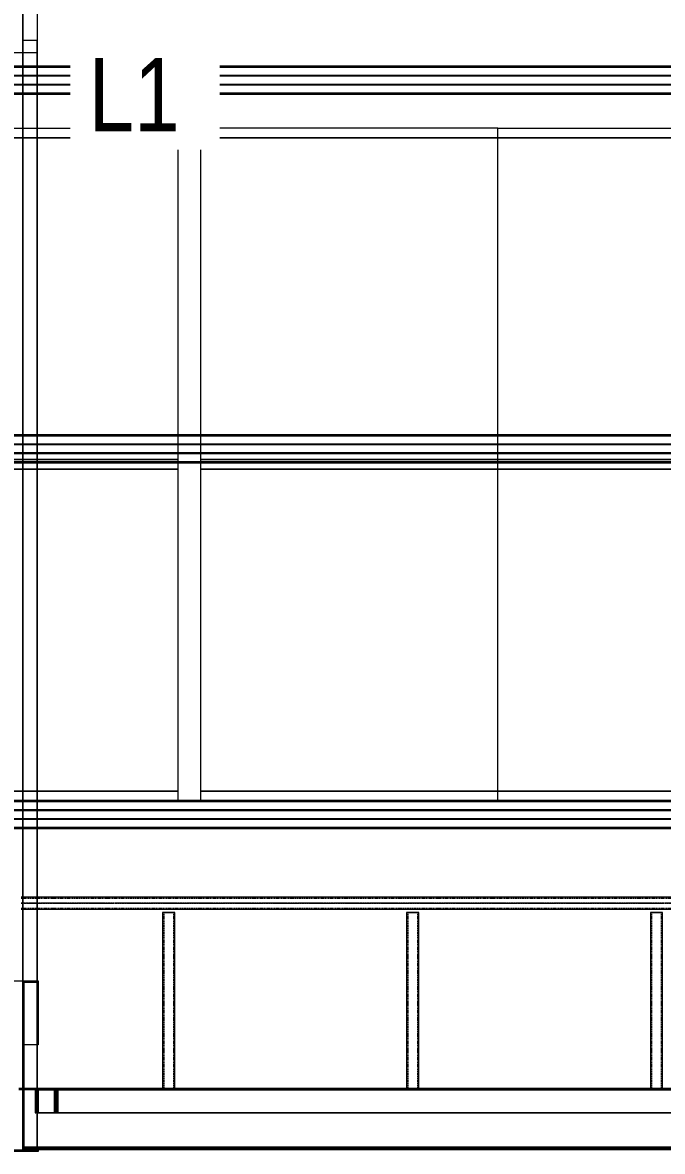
# Model space of a CAD drawing. Header units: centimetres. Extents: x -1906 to 5208, y -261 to 2955.
# Drawn here: x 1968.9 to 2231.3, y 281.2 to 744.4 of the extents above; entities that cross this region are included whole.
import ezdxf

# ---------------------------------------------------------------- set-up
doc = ezdxf.new("R2010")
doc.units = ezdxf.units.CM
doc.linetypes.add('_Overhead_2_', pattern=[0.47625, 0.3175, -0.15875])
doc.linetypes.add('Hidden', pattern=[0.714375, 0.47625, -0.238125])
for name, color, linetype, lineweight in [('A-FLOR', 7, 'Continuous', 18), ('E-LITE-EQPM', 7, 'Continuous', 18), ('E-LITE-EQPM-IDEN', 7, 'Continuous', 18), ('Q-SPCQ', 7, 'Continuous', 18), ('S-BEAM', 7, 'Continuous', 18), ('S-COLS', 7, 'Continuous', 18)]:
    doc.layers.add(name, color=color, linetype=linetype, lineweight=lineweight)
doc.styles.add('Arial_1', font='arial.ttf', dxfattribs={"width": 0.8, "height": 30})

# ---------------------------------------------------------------- blocks, each defined once
blk = doc.blocks.new('Costanera Perfil Z - Parametrizado - h_22cm-V73-Planta Bodega almacenamiento insumos')
at = {"layer": 'S-BEAM', "color": 254, "lineweight": 9, "true_color": 0xcccccc}
for p, q in [((-5.84, 671.79), (-5.84, -2399.57)), ((-5.54, 671.79), (-5.54, -2399.57)), ((-5.5, -2399.57), (-5.5, 671.79)), ((-5.26, 671.79), (-5.26, -2399.57)), ((1.67, 671.79), (1.67, -2399.57)), ((2.01, 671.79), (2.01, -2399.57)), ((-2.01, -819.84), (-2.01, -1582.58)), ((-1.67, -819.84), (-1.67, -1582.58)), ((5.26, -819.84), (5.26, -1582.58)), ((5.5, -819.84), (5.5, -1582.58)), ((5.54, -819.84), (5.54, -1582.58)), ((5.84, -819.84), (5.84, -1582.58)), ((-2.01, -1582.58), (-2.01, -1595.08)), ((-1.67, -1582.58), (-1.67, -1595.08)), ((5.26, -1582.58), (5.26, -1595.08)), ((5.5, -1582.58), (5.5, -1595.08)), ((5.54, -1582.58), (5.54, -1595.08)), ((5.84, -1582.58), (5.84, -1595.08))]:
    blk.add_line(p, q, dxfattribs=at)
blk = doc.blocks.new('Costanera Perfil Z - Parametrizado - h_22cm-V74-Planta Bodega almacenamiento insumos')
at = {"layer": 'S-BEAM', "color": 254, "lineweight": 9, "true_color": 0xcccccc}
for p, q in [((-5.84, 671.79), (-5.84, -2399.57)), ((-5.54, 671.79), (-5.54, -2399.57)), ((-5.5, -2399.57), (-5.5, 671.79)), ((-5.26, 671.79), (-5.26, -2399.57)), ((1.67, 671.79), (1.67, -2399.57)), ((2.01, 671.79), (2.01, -2399.57)), ((-2.01, -819.84), (-2.01, -1582.58)), ((-1.67, -819.84), (-1.67, -1582.58)), ((5.26, -819.84), (5.26, -1582.58)), ((5.5, -819.84), (5.5, -1582.58)), ((5.54, -819.84), (5.54, -1582.58)), ((5.84, -819.84), (5.84, -1582.58)), ((-2.01, -1582.58), (-2.01, -1595.08)), ((-1.67, -1582.58), (-1.67, -1595.08)), ((5.26, -1582.58), (5.26, -1595.08)), ((5.5, -1582.58), (5.5, -1595.08)), ((5.54, -1582.58), (5.54, -1595.08)), ((5.84, -1582.58), (5.84, -1595.08))]:
    blk.add_line(p, q, dxfattribs=at)
blk = doc.blocks.new('Costanera Perfil Z - Parametrizado - h_22cm-V75-Planta Bodega almacenamiento insumos')
at = {"layer": 'S-BEAM', "color": 254, "lineweight": 9, "true_color": 0xcccccc}
for p, q in [((-5.84, 671.79), (-5.84, -2399.57)), ((-5.54, 671.79), (-5.54, -2399.57)), ((-5.5, -2399.57), (-5.5, 671.79)), ((-5.26, 671.79), (-5.26, -2399.57)), ((1.67, 671.79), (1.67, -2399.57)), ((2.01, 671.79), (2.01, -2399.57)), ((-2.01, -819.84), (-2.01, -1582.58)), ((-1.67, -819.84), (-1.67, -1582.58)), ((5.26, -819.84), (5.26, -1582.58)), ((5.5, -819.84), (5.5, -1582.58)), ((5.54, -819.84), (5.54, -1582.58)), ((5.84, -819.84), (5.84, -1582.58)), ((-2.01, -1582.58), (-2.01, -1595.08)), ((-1.67, -1582.58), (-1.67, -1595.08)), ((5.26, -1582.58), (5.26, -1595.08)), ((5.5, -1582.58), (5.5, -1595.08)), ((5.54, -1582.58), (5.54, -1595.08)), ((5.84, -1582.58), (5.84, -1595.08))]:
    blk.add_line(p, q, dxfattribs=at)
blk = doc.blocks.new('RVR_Tensor angular doble L - d_25 mm-1744885-Planta Bodega almacenamiento insumos')
at = {"layer": 'S-BEAM', "color": 254, "lineweight": 9, "true_color": 0xcccccc}
for p, q in [((-11.21, 4.47), (-11.21, 4.97)), ((-11.21, 4.97), (-4.2, 4.97)), ((-11.21, 4.97), (39.78, 4.97)), ((-4.2, 4.97), (-4.2, -5)), ((39.78, 4.97), (-4.2, 4.97)), ((-3.52, 5), (3.49, 5)), ((-3.52, 5), (39.78, 5)), ((-3.52, -5), (-3.52, 4.97)), ((39.78, 5), (3.49, 5)), ((3.49, 4.97), (3.49, 4.5)), ((40.06, 5), (39.91, 5)), ((39.91, 5), (40.06, 5)), ((40.26, 4.97), (39.91, 4.97)), ((39.91, 4.97), (40.26, 4.97)), ((40.26, 5), (40.06, 5)), ((40.06, 5), (40.26, 5)), ((40.73, 5), (40.56, 5)), ((40.56, 5), (40.73, 5)), ((40.73, 4.97), (40.56, 4.97)), ((40.56, 4.97), (40.73, 4.97)), ((40.99, 5), (40.76, 5)), ((40.76, 5), (40.99, 5)), ((43.8, 4.97), (40.76, 4.97)), ((40.76, 4.97), (43.8, 4.97)), ((43.33, 5), (40.99, 5)), ((40.99, 5), (43.33, 5)), ((43.57, 5), (43.33, 5)), ((43.33, 5), (43.57, 5)), ((43.8, 5), (43.57, 5)), ((43.57, 5), (43.8, 5)), ((44, 5), (43.83, 5)), ((43.83, 5), (44, 5)), ((44, 4.97), (43.83, 4.97)), ((43.83, 4.97), (44, 4.97)), ((44.5, 5), (44.31, 5)), ((44.31, 5), (44.5, 5)), ((44.65, 4.97), (44.31, 4.97)), ((44.31, 4.97), (44.65, 4.97)), ((44.65, 5), (44.5, 5)), ((44.5, 5), (44.65, 5)), ((139.78, 5), (44.78, 5)), ((44.78, 5), (139.78, 5)), ((139.78, 4.97), (44.78, 4.97)), ((44.78, 4.97), (139.78, 4.97)), ((140.06, 5), (139.91, 5)), ((139.91, 5), (140.06, 5)), ((140.26, 4.97), (139.91, 4.97)), ((139.91, 4.97), (140.26, 4.97)), ((140.26, 5), (140.06, 5)), ((140.06, 5), (140.26, 5)), ((140.73, 5), (140.56, 5)), ((140.56, 5), (140.73, 5)), ((140.73, 4.97), (140.56, 4.97)), ((140.56, 4.97), (140.73, 4.97)), ((140.99, 5), (140.76, 5)), ((140.76, 5), (140.99, 5)), ((143.8, 4.97), (140.76, 4.97)), ((140.76, 4.97), (143.8, 4.97)), ((143.33, 5), (140.99, 5)), ((140.99, 5), (143.33, 5)), ((143.57, 5), (143.33, 5)), ((143.33, 5), (143.57, 5)), ((143.8, 5), (143.57, 5)), ((143.57, 5), (143.8, 5)), ((144, 5), (143.83, 5)), ((143.83, 5), (144, 5)), ((144, 4.97), (143.83, 4.97)), ((143.83, 4.97), (144, 4.97)), ((144.5, 5), (144.31, 5)), ((144.31, 5), (144.5, 5)), ((144.65, 4.97), (144.31, 4.97)), ((144.31, 4.97), (144.65, 4.97)), ((144.65, 5), (144.5, 5)), ((144.5, 5), (144.65, 5)), ((239.78, 5), (144.78, 5)), ((144.78, 5), (239.78, 5)), ((239.78, 4.97), (144.78, 4.97)), ((144.78, 4.97), (239.78, 4.97)), ((240.06, 5), (239.91, 5)), ((239.91, 5), (240.06, 5)), ((240.26, 4.97), (239.91, 4.97)), ((239.91, 4.97), (240.26, 4.97)), ((240.26, 5), (240.06, 5)), ((240.06, 5), (240.26, 5)), ((240.73, 5), (240.56, 5)), ((240.56, 5), (240.73, 5)), ((240.73, 4.97), (240.56, 4.97)), ((240.56, 4.97), (240.73, 4.97)), ((240.99, 5), (240.76, 5)), ((240.76, 5), (240.99, 5)), ((243.8, 4.97), (240.76, 4.97)), ((240.76, 4.97), (243.8, 4.97)), ((243.33, 5), (240.99, 5)), ((240.99, 5), (243.33, 5)), ((243.57, 5), (243.33, 5)), ((243.33, 5), (243.57, 5)), ((243.8, 5), (243.57, 5)), ((243.57, 5), (243.8, 5)), ((244, 5), (243.83, 5)), ((243.83, 5), (244, 5)), ((244, 4.97), (243.83, 4.97)), ((243.83, 4.97), (244, 4.97)), ((244.5, 5), (244.31, 5)), ((244.31, 5), (244.5, 5)), ((244.65, 4.97), (244.31, 4.97)), ((244.31, 4.97), (244.65, 4.97)), ((244.65, 5), (244.5, 5)), ((244.5, 5), (244.65, 5)), ((-4.55, 4.47), (-11.12, 4.47)), ((-11.12, 4.47), (367, 4.47)), ((-4.55, -5), (-4.55, 4.47)), ((-4.55, 4.47), (373.71, 4.47)), ((3.49, 4.5), (-3.17, 4.5)), ((375.13, 4.5), (-3.17, 4.5)), ((-3.17, 4.47), (-3.17, -5)), ((381.85, 4.5), (3.49, 4.5)), ((-4.2, -5.03), (-4.55, -5.03)), ((-4.55, -5.03), (374.78, -5.03)), ((-4.2, -5.03), (375.14, -5.03)), ((-3.17, -5), (-3.52, -5)), ((374.77, -5), (-3.52, -5)), ((375.13, -5), (-3.17, -5))]:
    blk.add_line(p, q, dxfattribs=at)
blk = doc.blocks.new('RVR_Tensor angular doble L - d_25 mm-1744891-Planta Bodega almacenamiento insumos')
at = {"layer": 'S-BEAM', "color": 254, "lineweight": 9, "true_color": 0xcccccc}
for p, q in [((737.87, 5.03), (351.96, 5.03)), ((738.22, 5.03), (352.32, 5.03)), ((353.03, 5), (738.22, 5)), ((353.39, 5), (738.22, 5)), ((738.22, 5.03), (737.87, 5.03)), ((737.87, 5.03), (737.87, -4.47)), ((738.22, -4.97), (738.22, 5.03)), ((738.22, 5), (738.39, 5)), ((738.22, 5), (738.39, 5)), ((738.39, 5), (739.27, 5)), ((738.39, 5), (738.91, 5)), ((739.27, 5), (738.91, 5)), ((738.91, 5), (738.91, -5)), ((739.27, -4.5), (739.27, 5)), ((731.15, -4.47), (351.9, -4.47)), ((737.87, -4.47), (358.68, -4.47)), ((360.1, -4.5), (738.22, -4.5)), ((366.88, -4.5), (738.22, -4.5)), ((737.87, -4.47), (731.15, -4.47)), ((731.15, -4.47), (731.15, -4.97)), ((738.22, -4.5), (738.39, -4.5)), ((738.22, -4.5), (738.39, -4.5)), ((738.39, -4.5), (742.34, -4.5)), ((738.39, -4.5), (739.27, -4.5)), ((745.99, -4.5), (739.27, -4.5)), ((742.34, -4.5), (745.99, -4.5)), ((731.15, -4.97), (351.9, -4.97)), ((738.39, -5), (351.97, -5)), ((359.03, -4.97), (738.22, -4.97)), ((359.1, -5), (738.39, -5)), ((731.15, -4.97), (738.22, -4.97)), ((738.39, -5), (742.41, -5)), ((738.91, -5), (738.39, -5)), ((738.91, -5), (745.99, -5)), ((742.41, -5), (745.99, -5))]:
    blk.add_line(p, q, dxfattribs=at)
blk = doc.blocks.new('Costanera Perfil Z - Parametrizado - h_22cm-1725872-Planta Bodega almacenamiento insumos')
at = {"layer": 'S-BEAM', "color": 254, "lineweight": 9, "true_color": 0xcccccc}
for p, q in [((10.45, 1597.07), (10.45, 1591.56)), ((10.45, 1597.07), (10.45, 1591.56)), ((10.75, 1597.08), (10.75, 1591.56)), ((10.75, 1597.08), (10.75, 1591.56)), ((10.45, 1591.56), (10.45, 828.83)), ((10.45, 1591.56), (10.45, 828.83)), ((10.75, 1591.56), (10.75, 828.83)), ((10.75, 1591.56), (10.75, 828.83))]:
    blk.add_line(p, q, dxfattribs=at)
blk = doc.blocks.new('Costanera Perfil Z - Parametrizado - h_22cm-1725829-Planta Bodega almacenamiento insumos')
at = {"layer": 'S-BEAM', "color": 254, "lineweight": 9, "true_color": 0xcccccc}
for p, q in [((10.45, 1597.9), (10.45, 1592.39)), ((10.45, 1597.9), (10.45, 1592.39)), ((10.75, 1597.9), (10.75, 1592.39)), ((10.75, 1597.9), (10.75, 1592.39)), ((10.45, 1592.39), (10.45, 829.66)), ((10.45, 1592.39), (10.45, 829.66)), ((10.75, 1592.39), (10.75, 829.66)), ((10.75, 1592.39), (10.75, 829.66))]:
    blk.add_line(p, q, dxfattribs=at)
blk = doc.blocks.new('Costanera Perfil Z - Parametrizado - h_22cm-1725795-Planta Bodega almacenamiento insumos')
at = {"layer": 'S-BEAM', "color": 254, "lineweight": 9, "true_color": 0xcccccc}
for p, q in [((10.45, 1597.48), (10.45, 1591.98)), ((10.45, 1597.48), (10.45, 1591.98)), ((10.75, 1597.48), (10.75, 1591.98)), ((10.75, 1597.48), (10.75, 1591.98)), ((10.45, 1591.98), (10.45, 829.24)), ((10.45, 1591.98), (10.45, 829.24)), ((10.75, 1591.98), (10.75, 829.24)), ((10.75, 1591.98), (10.75, 829.24))]:
    blk.add_line(p, q, dxfattribs=at)
blk = doc.blocks.new('Costanera Perfil Z - Parametrizado - h_22cm-1725974-Planta Bodega almacenamiento insumos')
at = {"layer": 'S-BEAM', "color": 254, "lineweight": 9, "true_color": 0xcccccc}
for p, q in [((10.45, 602.5), (10.45, 597)), ((10.45, 602.5), (10.45, 597)), ((10.75, 602.51), (10.75, 597)), ((10.75, 602.51), (10.75, 597)), ((10.45, 597), (10.45, -165.73)), ((10.45, 597), (10.45, -165.73)), ((10.75, 597), (10.75, -165.73)), ((10.75, 597), (10.75, -165.73))]:
    blk.add_line(p, q, dxfattribs=at)
blk = doc.blocks.new('Costanera Perfil Z - Parametrizado - h_22cm-V77-Planta Bodega almacenamiento insumos')
at = {"layer": 'S-BEAM', "color": 254, "lineweight": 9, "true_color": 0xcccccc}
for p, q in [((10.45, 602.5), (10.45, 597)), ((10.45, 602.5), (10.45, 597)), ((10.75, 602.51), (10.75, 597)), ((10.75, 602.51), (10.75, 597)), ((10.45, 597), (10.45, -165.73)), ((10.45, 597), (10.45, -165.73)), ((10.75, 597), (10.75, -165.73)), ((10.75, 597), (10.75, -165.73))]:
    blk.add_line(p, q, dxfattribs=at)
blk = doc.blocks.new('Costanera Perfil Z - Parametrizado - h_22cm-V78-Planta Bodega almacenamiento insumos')
at = {"layer": 'S-BEAM', "color": 254, "lineweight": 9, "true_color": 0xcccccc}
for p, q in [((10.45, 602.5), (10.45, 597)), ((10.45, 602.5), (10.45, 597)), ((10.75, 602.51), (10.75, 597)), ((10.75, 602.51), (10.75, 597)), ((10.45, 597), (10.45, -165.73)), ((10.45, 597), (10.45, -165.73)), ((10.75, 597), (10.75, -165.73)), ((10.75, 597), (10.75, -165.73))]:
    blk.add_line(p, q, dxfattribs=at)
blk = doc.blocks.new('PQ_RVR_EST-01_ZZ_ZZ_MO_T_A_rvt-2-Planta Bodega almacenamiento insumos')
at = {"layer": 'S-BEAM', "color": 254, "true_color": 0xcccccc}
for p, q in [((-4121.73, 737.14), (-4121.73, 1217.71)), ((-4115.83, 737.14), (-4121.73, 737.14)), ((-4115.83, 732.23), (-4115.83, 737.14)), ((-4128.33, 732.23), (-4115.83, 732.23))]:
    blk.add_line(p, q, dxfattribs=at)
at = {"layer": 'S-BEAM', "color": 254, "lineweight": 9, "true_color": 0xcccccc}
for p, q in [((-4121.73, 1217.71), (-4121.73, 726.56)), ((-4115.83, 1217.71), (-4115.83, 737.14)), ((-4115.83, 1217.71), (-4115.83, 737.14)), ((-4121.73, 726.56), (-4121.73, 737.14)), ((-4115.83, 726.56), (-4115.83, 737.14)), ((-4115.83, 737.14), (-4115.83, 726.56)), ((-4115.83, 737.14), (-4115.83, 726.56)), ((-4115.83, 732.23), (-4115.83, 726.56)), ((-4121.73, 722.09), (-4121.73, 726.56)), ((-4121.73, 726.56), (-4121.73, 722.73)), ((-4121.73, 722.73), (-4121.73, 722.38)), ((-4115.83, 722.09), (-4115.83, 726.56)), ((-4115.83, 726.56), (-4115.83, 721.98)), ((-4115.83, 726.56), (-4115.83, 722.73)), ((-4115.83, 726.56), (-4115.83, 722.73)), ((-4115.83, 722.73), (-4115.83, 722.38)), ((-4115.83, 722.73), (-4115.83, 722.38)), ((-4121.73, 722.38), (-4121.73, 719.05)), ((-4121.73, 719.05), (-4121.73, 722.09)), ((-4121.73, 718.7), (-4121.73, 719.05)), ((-4121.73, 719.05), (-4121.73, 718.7)), ((-4121.73, 575.34), (-4121.73, 718.7)), ((-4121.73, 718.7), (-4121.73, 714.87)), ((-4115.83, 722.38), (-4115.83, 719.05)), ((-4115.83, 722.38), (-4115.83, 719.05)), ((-4115.83, 719.05), (-4115.83, 722.09)), ((-4115.83, 721.98), (-4115.83, 719.05)), ((-4115.83, 718.7), (-4115.83, 719.05)), ((-4115.83, 719.05), (-4115.83, 718.7)), ((-4115.83, 719.05), (-4115.83, 718.7)), ((-4115.83, 719.05), (-4115.83, 718.7)), ((-4115.83, 575.34), (-4115.83, 718.7)), ((-4115.83, 718.7), (-4115.83, 575.34)), ((-4115.83, 718.7), (-4115.83, 714.87)), ((-4115.83, 718.7), (-4115.83, 714.87)), ((-4121.73, 714.87), (-4121.73, 575.34)), ((-4115.83, 714.87), (-4115.83, 575.34)), ((-4115.83, 714.87), (-4115.83, 575.34)), ((-4121.73, 570.95), (-4121.73, 575.34)), ((-4121.73, 575.34), (-4121.73, 571.51)), ((-4115.83, 570.95), (-4115.83, 575.34)), ((-4115.83, 575.34), (-4115.83, 570.85)), ((-4115.83, 575.34), (-4115.83, 571.51)), ((-4115.83, 575.34), (-4115.83, 571.51)), ((-4121.73, 571.51), (-4121.73, 571.16)), ((-4121.73, 571.16), (-4121.73, 567.83)), ((-4121.73, 567.83), (-4121.73, 570.95)), ((-4115.83, 571.51), (-4115.83, 571.16)), ((-4115.83, 571.51), (-4115.83, 571.16)), ((-4115.83, 571.16), (-4115.83, 567.83)), ((-4115.83, 571.16), (-4115.83, 567.83)), ((-4115.83, 567.83), (-4115.83, 570.95)), ((-4115.83, 570.85), (-4115.83, 567.83)), ((-4121.73, 567.48), (-4121.73, 567.83)), ((-4121.73, 567.83), (-4121.73, 567.48)), ((-4121.73, 425.22), (-4121.73, 567.48)), ((-4121.73, 567.48), (-4121.73, 563.66)), ((-4115.83, 567.48), (-4115.83, 567.83)), ((-4115.83, 567.83), (-4115.83, 567.48)), ((-4115.83, 567.83), (-4115.83, 567.48)), ((-4115.83, 567.83), (-4115.83, 567.48)), ((-4115.83, 425.22), (-4115.83, 567.48)), ((-4115.83, 567.48), (-4115.83, 425.22)), ((-4115.83, 567.48), (-4115.83, 563.66)), ((-4115.83, 567.48), (-4115.83, 563.66)), ((-4121.73, 563.66), (-4121.73, 425.22)), ((-4115.83, 563.66), (-4115.83, 425.22)), ((-4115.83, 563.66), (-4115.83, 425.22)), ((-4121.73, 420.89), (-4121.73, 425.22)), ((-4121.73, 425.22), (-4121.73, 421.39)), ((-4115.83, 420.89), (-4115.83, 425.22)), ((-4115.83, 425.22), (-4115.83, 420.79)), ((-4115.83, 425.22), (-4115.83, 421.39)), ((-4115.83, 425.22), (-4115.83, 421.39)), ((-4121.73, 421.39), (-4121.73, 421.04)), ((-4121.73, 421.04), (-4121.73, 417.71)), ((-4121.73, 417.71), (-4121.73, 420.89)), ((-4121.73, 417.36), (-4121.73, 417.71)), ((-4121.73, 417.71), (-4121.73, 417.36)), ((-4121.73, 281.82), (-4121.73, 417.36)), ((-4121.73, 417.36), (-4121.73, 413.54)), ((-4115.83, 421.39), (-4115.83, 421.04)), ((-4115.83, 421.39), (-4115.83, 421.04)), ((-4115.83, 421.04), (-4115.83, 417.71)), ((-4115.83, 421.04), (-4115.83, 417.71)), ((-4115.83, 417.71), (-4115.83, 420.89)), ((-4115.83, 420.79), (-4115.83, 417.71)), ((-4115.83, 417.36), (-4115.83, 417.71)), ((-4115.83, 417.71), (-4115.83, 417.36)), ((-4115.83, 417.71), (-4115.83, 417.36)), ((-4115.83, 417.71), (-4115.83, 417.36)), ((-4115.83, 281.82), (-4115.83, 417.36)), ((-4115.83, 417.36), (-4115.83, 281.82)), ((-4115.83, 417.36), (-4115.83, 413.54)), ((-4115.83, 417.36), (-4115.83, 413.54)), ((-4121.73, 413.54), (-4121.73, 307.09)), ((-4115.83, 413.54), (-4115.83, 307.09)), ((-4115.83, 413.54), (-4115.83, 351.2)), ((-4115.83, 350.59), (-4115.83, 307.09)), ((-4121.73, 307.09), (-4121.73, 306.59)), ((-4121.73, 306.59), (-4121.73, 281.82)), ((-4115.83, 307.09), (-4115.83, 297.09)), ((-4115.83, 307.09), (-4115.83, 297.09)), ((-4115.83, 297.09), (-4115.83, 281.82)), ((-4115.83, 297.09), (-4115.83, 281.82)), ((-4128.33, 281.82), (-4115.83, 281.82)), ((-4121.73, 281.82), (-4115.83, 281.82)), ((-4115.83, 281.82), (-4121.73, 281.82)), ((-4115.83, 281.82), (-4121.33, 281.82))]:
    blk.add_line(p, q, dxfattribs=at)
at = {"layer": 'S-COLS', "color": 253, "lineweight": 9, "true_color": 0xaaaaaa}
for p, q in [((-4127.94, 351.2), (-4115.83, 351.2)), ((-4121.33, 350.61), (-4121.33, 307.09)), ((-4115.83, 350.61), (-4121.33, 350.61)), ((-4115.83, 351.2), (-4115.44, 351.2)), ((-4115.44, 350.61), (-4115.83, 350.61)), ((-4115.44, 351.2), (-4115.44, 350.61)), ((-4115.44, 350.61), (-4115.44, 334.64)), ((-4115.44, 334.64), (-4115.44, 324.91)), ((-4115.83, 324.91), (-4121.33, 324.91)), ((-4115.44, 324.91), (-4115.83, 324.91)), ((-4121.33, 307.09), (-4121.33, 306.59)), ((-4121.33, 306.59), (-4121.33, 281.82)), ((-4115.44, 281.24), (-4127.94, 281.24)), ((-4121.33, 281.82), (-4115.83, 281.82)), ((-4121.33, 281.82), (-4115.83, 281.82)), ((-4115.83, 281.82), (-4115.44, 281.82)), ((-4115.83, 281.82), (-4115.44, 281.82)), ((-4115.44, 281.82), (-4115.44, 281.24))]:
    blk.add_line(p, q, dxfattribs=at)
at = {"layer": 'S-BEAM', "color": 254, "lineweight": 9, "true_color": 0xcccccc}
for name, p, rotation in [('Costanera Perfil Z - Parametrizado - h_22cm-V75-Planta Bodega almacenamiento insumos', (-2533.25, 720.72), 269.9999999999998), ('Costanera Perfil Z - Parametrizado - h_22cm-V74-Planta Bodega almacenamiento insumos', (-2533.25, 569.5), 269.9999999999998), ('Costanera Perfil Z - Parametrizado - h_22cm-V73-Planta Bodega almacenamiento insumos', (-2533.25, 419.38), 269.9999999999998), ('RVR_Tensor angular doble L - d_25 mm-1744891-Planta Bodega almacenamiento insumos', (-3377.44, 302.09), 180), ('Costanera Perfil Z - Parametrizado - h_22cm-1725872-Planta Bodega almacenamiento insumos', (-2524.27, 272.34), 90.00000000000001), ('Costanera Perfil Z - Parametrizado - h_22cm-1725829-Planta Bodega almacenamiento insumos', (-2523.44, 272.08), 90.00000000000001), ('Costanera Perfil Z - Parametrizado - h_22cm-1725795-Planta Bodega almacenamiento insumos', (-2523.85, 271.54), 90.00000000000001), ('Costanera Perfil Z - Parametrizado - h_22cm-1725974-Planta Bodega almacenamiento insumos', (-3518.83, 271.54), 90.00000000000001), ('Costanera Perfil Z - Parametrizado - h_22cm-V77-Planta Bodega almacenamiento insumos', (-3518.83, 271.54), 90.00000000000001), ('Costanera Perfil Z - Parametrizado - h_22cm-V78-Planta Bodega almacenamiento insumos', (-3518.83, 271.54), 90.00000000000001)]:
    blk.add_blockref(name, p, dxfattribs=dict(at, rotation=rotation))
blk.add_blockref('RVR_Tensor angular doble L - d_25 mm-1744885-Planta Bodega almacenamiento insumos', (-4104.19, 302.09), dxfattribs=at)
blk = doc.blocks.new('RVR-Rack Almacenamiento - Default-V132-Planta Bodega almacenamiento insumos')
at = {"layer": 'Q-SPCQ', "color": 253, "true_color": 0xaaaaaa}
for p, q in [((-70.01, 9.15), (-70.01, 60.96)), ((-70.01, 60.96), (-67.5, 60.96)), ((-67.5, 60.96), (-66.04, 60.96)), ((-66.04, 9.15), (-66.04, 60.96)), ((-66.04, 60.96), (-63.67, 60.96)), ((-66.04, 60.96), (-66.04, 9.15)), ((-63.67, 60.96), (-63.32, 60.96)), ((-63.32, 60.96), (-59.99, 60.96)), ((-59.99, 60.96), (-59.64, 60.96)), ((-59.64, 60.96), (-55.81, 60.96)), ((-55.81, 60.96), (66.04, 60.96)), ((66.04, 60.96), (66.04, 9.15)), ((66.04, 9.15), (66.04, 60.96)), ((66.04, 60.96), (70.01, 60.96)), ((70.01, 60.96), (70.01, 9.15)), ((-70.01, 3.25), (-70.01, 9.15)), ((-66.04, 3.25), (-66.04, 9.15)), ((-66.04, 9.15), (-66.04, 3.25)), ((66.04, 9.15), (66.04, 3.25)), ((66.04, 3.25), (66.04, 9.15)), ((70.01, 9.15), (70.01, 3.25)), ((-70.01, 2.54), (-70.01, 3.25)), ((-70.01, -3.35), (-70.01, 2.54)), ((-66.04, 2.54), (-66.04, 3.25)), ((-66.04, 3.25), (-66.04, 2.54)), ((-66.04, -3.35), (-66.04, 2.54)), ((-66.04, 2.54), (-66.04, -3.35)), ((66.04, 3.25), (66.04, 2.54)), ((66.04, 2.54), (66.04, 3.25)), ((66.04, 2.54), (66.04, -3.35)), ((66.04, -3.35), (66.04, 2.54)), ((70.01, 3.25), (70.01, 2.54)), ((70.01, 2.54), (70.01, -3.35)), ((-70.01, -60.96), (-70.01, -3.35)), ((-66.04, -60.96), (-66.04, -3.35)), ((-66.04, -3.35), (-66.04, -60.96)), ((66.04, -3.35), (66.04, -60.96)), ((66.04, -60.96), (66.04, -3.35)), ((70.01, -3.35), (70.01, -60.96)), ((-67.5, -60.96), (-70.01, -60.96)), ((-66.04, -60.96), (-67.5, -60.96)), ((-63.67, -60.96), (-66.04, -60.96)), ((-63.32, -60.96), (-63.67, -60.96)), ((-59.99, -60.96), (-63.32, -60.96)), ((-59.64, -60.96), (-59.99, -60.96)), ((-55.81, -60.96), (-59.64, -60.96)), ((66.04, -60.96), (-55.81, -60.96)), ((70.01, -60.96), (66.04, -60.96))]:
    blk.add_line(p, q, dxfattribs=at)
blk = doc.blocks.new('RVR-Rack Almacenamiento - Default-V133-Planta Bodega almacenamiento insumos')
at = {"layer": 'Q-SPCQ', "color": 253, "true_color": 0xaaaaaa}
for p, q in [((-70.01, 9.15), (-70.01, 60.96)), ((-70.01, 60.96), (-69.89, 60.96)), ((-69.89, 60.96), (-66.04, 60.96)), ((-66.04, 9.15), (-66.04, 60.96)), ((-66.04, 60.96), (66.04, 60.96)), ((-66.04, 60.96), (-66.04, 9.15)), ((66.04, 60.96), (66.04, 9.15)), ((66.04, 9.15), (66.04, 60.96)), ((66.04, 60.96), (68.55, 60.96)), ((68.55, 60.96), (70.01, 60.96)), ((70.01, 60.96), (70.01, 9.15)), ((-70.01, 3.25), (-70.01, 9.15)), ((-66.04, 3.25), (-66.04, 9.15)), ((-66.04, 9.15), (-66.04, 3.25)), ((66.04, 9.15), (66.04, 3.25)), ((66.04, 3.25), (66.04, 9.15)), ((70.01, 9.15), (70.01, 3.25)), ((-70.01, 2.54), (-70.01, 3.25)), ((-70.01, -3.35), (-70.01, 2.54)), ((-66.04, 2.54), (-66.04, 3.25)), ((-66.04, 3.25), (-66.04, 2.54)), ((-66.04, -3.35), (-66.04, 2.54)), ((-66.04, 2.54), (-66.04, -3.35)), ((66.04, 3.25), (66.04, 2.54)), ((66.04, 2.54), (66.04, 3.25)), ((66.04, 2.54), (66.04, -3.35)), ((66.04, -3.35), (66.04, 2.54)), ((70.01, 3.25), (70.01, 2.54)), ((70.01, 2.54), (70.01, -3.35)), ((-70.01, -60.96), (-70.01, -3.35)), ((-66.04, -60.96), (-66.04, -3.35)), ((-66.04, -3.35), (-66.04, -60.96)), ((66.04, -3.35), (66.04, -60.96)), ((66.04, -60.96), (66.04, -3.35)), ((70.01, -3.35), (70.01, -60.96)), ((-69.89, -60.96), (-70.01, -60.96)), ((-66.04, -60.96), (-69.89, -60.96)), ((66.04, -60.96), (-66.04, -60.96)), ((68.55, -60.96), (66.04, -60.96)), ((70.01, -60.96), (68.55, -60.96))]:
    blk.add_line(p, q, dxfattribs=at)
blk = doc.blocks.new('RVR-Rack Almacenamiento - Default-V128-Planta Bodega almacenamiento insumos')
at = {"layer": 'Q-SPCQ', "color": 253, "true_color": 0xaaaaaa}
for p, q in [((-67.5, 60.96), (-70.01, 60.96)), ((-70.01, 60.96), (-70.01, -60.96)), ((-66.04, 60.96), (-67.5, 60.96)), ((-63.67, 60.96), (-66.04, 60.96)), ((-66.04, 60.96), (-66.04, -60.96)), ((-66.04, -60.96), (-66.04, 60.96)), ((-63.32, 60.96), (-63.67, 60.96)), ((-59.99, 60.96), (-63.32, 60.96)), ((-59.64, 60.96), (-59.99, 60.96)), ((-55.81, 60.96), (-59.64, 60.96)), ((66.04, 60.96), (-55.81, 60.96)), ((66.04, -60.96), (66.04, 60.96)), ((70.01, 60.96), (66.04, 60.96)), ((66.04, 60.96), (66.04, -60.96)), ((70.01, -60.96), (70.01, 60.96)), ((-70.01, -60.96), (-67.5, -60.96)), ((-67.5, -60.96), (-66.04, -60.96)), ((-66.04, -60.96), (-63.67, -60.96)), ((-63.67, -60.96), (-63.32, -60.96)), ((-63.32, -60.96), (-59.99, -60.96)), ((-59.99, -60.96), (-59.64, -60.96)), ((-59.64, -60.96), (-55.81, -60.96)), ((-55.81, -60.96), (66.04, -60.96)), ((66.04, -60.96), (70.01, -60.96))]:
    blk.add_line(p, q, dxfattribs=at)
blk = doc.blocks.new('RVR-Rack Almacenamiento - Default-V129-Planta Bodega almacenamiento insumos')
at = {"layer": 'Q-SPCQ', "color": 253, "true_color": 0xaaaaaa}
for p, q in [((-70.01, -60.96), (-70.01, 60.96)), ((-70.01, 60.96), (-67.5, 60.96)), ((-67.5, 60.96), (-66.04, 60.96)), ((-66.04, -60.96), (-66.04, 60.96)), ((-66.04, 60.96), (-63.67, 60.96)), ((-66.04, 60.96), (-66.04, -60.96)), ((-63.67, 60.96), (-63.32, 60.96)), ((-63.32, 60.96), (-59.99, 60.96)), ((-59.99, 60.96), (-59.64, 60.96)), ((-59.64, 60.96), (-55.81, 60.96)), ((-55.81, 60.96), (66.04, 60.96)), ((66.04, 60.96), (66.04, -60.96)), ((66.04, -60.96), (66.04, 60.96)), ((66.04, 60.96), (70.01, 60.96)), ((70.01, 60.96), (70.01, -60.96)), ((-67.5, -60.96), (-70.01, -60.96)), ((-66.04, -60.96), (-67.5, -60.96)), ((-63.67, -60.96), (-66.04, -60.96)), ((-63.32, -60.96), (-63.67, -60.96)), ((-59.99, -60.96), (-63.32, -60.96)), ((-59.64, -60.96), (-59.99, -60.96)), ((-55.81, -60.96), (-59.64, -60.96)), ((66.04, -60.96), (-55.81, -60.96)), ((70.01, -60.96), (66.04, -60.96))]:
    blk.add_line(p, q, dxfattribs=at)
blk = doc.blocks.new('RVR-Rack Almacenamiento - Default-V130-Planta Bodega almacenamiento insumos')
at = {"layer": 'Q-SPCQ', "color": 253, "true_color": 0xaaaaaa}
for p, q in [((-69.89, 60.96), (-70.01, 60.96)), ((-70.01, 60.96), (-70.01, -60.96)), ((-66.04, 60.96), (-69.89, 60.96)), ((66.04, 60.96), (-66.04, 60.96)), ((-66.04, 60.96), (-66.04, -60.96)), ((-66.04, -60.96), (-66.04, 60.96)), ((66.04, -60.96), (66.04, 60.96)), ((68.55, 60.96), (66.04, 60.96)), ((66.04, 60.96), (66.04, -60.96)), ((70.01, 60.96), (68.55, 60.96)), ((70.01, -60.96), (70.01, 60.96)), ((-70.01, -60.96), (-69.89, -60.96)), ((-69.89, -60.96), (-66.04, -60.96)), ((-66.04, -60.96), (66.04, -60.96)), ((66.04, -60.96), (68.55, -60.96)), ((68.55, -60.96), (70.01, -60.96))]:
    blk.add_line(p, q, dxfattribs=at)
blk = doc.blocks.new('RVR-Rack Almacenamiento - Default-V131-Planta Bodega almacenamiento insumos')
at = {"layer": 'Q-SPCQ', "color": 253, "true_color": 0xaaaaaa}
for p, q in [((-70.01, -60.96), (-70.01, 60.96)), ((-70.01, 60.96), (-69.89, 60.96)), ((-69.89, 60.96), (-66.04, 60.96)), ((-66.04, -60.96), (-66.04, 60.96)), ((-66.04, 60.96), (66.04, 60.96)), ((-66.04, 60.96), (-66.04, -60.96)), ((66.04, 60.96), (66.04, -60.96)), ((66.04, -60.96), (66.04, 60.96)), ((66.04, 60.96), (68.55, 60.96)), ((68.55, 60.96), (70.01, 60.96)), ((70.01, 60.96), (70.01, -60.96)), ((-69.89, -60.96), (-70.01, -60.96)), ((-66.04, -60.96), (-69.89, -60.96)), ((66.04, -60.96), (-66.04, -60.96)), ((68.55, -60.96), (66.04, -60.96)), ((70.01, -60.96), (68.55, -60.96))]:
    blk.add_line(p, q, dxfattribs=at)
blk = doc.blocks.new('HSS Rectangular - 50 x 120-1968941-Planta Bodega almacenamiento insumos')
at = {"layer": 'S-BEAM', "color": 254, "lineweight": 9, "true_color": 0xcccccc}
for p, q in [((4.53, 2.5), (-757.29, 2.5)), ((10.43, 2.5), (4.53, 2.5)), ((11.14, 2.5), (10.43, 2.5)), ((-758.2, -2.5), (4.53, -2.5)), ((4.53, -2.5), (10.43, -2.5)), ((10.43, -2.5), (11.14, -2.5))]:
    blk.add_line(p, q, dxfattribs=at)
at = {"layer": 'S-BEAM', "color": 254, "linetype": 'Hidden', "lineweight": 9, "true_color": 0xcccccc}
for p, q in [((4.53, 2), (-757.29, 2)), ((10.43, 2), (4.53, 2)), ((11.14, 2), (10.43, 2)), ((4.53, -2), (-758.2, -2)), ((10.43, -2), (4.53, -2)), ((11.14, -2), (10.43, -2))]:
    blk.add_line(p, q, dxfattribs=at)
blk = doc.blocks.new('HSS Rectangular - 50 x 120-V147-Planta Bodega almacenamiento insumos')
at = {"layer": 'S-BEAM', "color": 254, "lineweight": 9, "true_color": 0xcccccc}
for p, q in [((-38.02, 2.5), (-38.02, 2.47)), ((-38.02, 2.5), (-38.02, 2.47)), ((-38.02, 2.47), (-38.02, 2.22)), ((-38.02, 2.47), (-38.02, 1.8)), ((-38.02, 2.22), (-38.02, 2.02)), ((-38.02, 1.97), (-38.02, 2)), ((-38.02, 1.97), (-38.02, 2)), ((-38.02, 1.87), (-38.02, 1.97)), ((-38.02, 1.87), (-38.02, 1.97)), ((-38.02, 1.8), (-38.02, 1.55)), ((-38.02, 1.72), (-38.02, 1.55)), ((-38.02, 1.55), (-38.02, 1.72)), ((-38.02, 1.55), (-38.02, 1.72)), ((-38.02, -1.55), (-38.02, 1.55)), ((-38.02, 1.52), (-38.02, -1.52)), ((-38.02, 1.29), (-38.02, 1.52)), ((-38.02, 1.29), (-38.02, 1.52)), ((-38.02, 1.05), (-38.02, 1.29)), ((-38.02, 1.05), (-38.02, 1.29)), ((-38.02, -1.05), (-38.02, 1.05)), ((-38.02, 1.05), (-38.02, -1.05)), ((34.25, 2.5), (-37.87, 2.5)), ((34.25, 1.55), (34.25, 2.5)), ((34.25, 2.47), (34.25, 2.5)), ((34.25, 2.22), (34.25, 2.47)), ((34.25, 2.02), (34.25, 2.22)), ((34.25, 2), (34.25, 1.97)), ((34.25, 2), (34.25, 1.97)), ((34.25, 1.97), (34.25, 1.87)), ((34.25, 1.97), (34.25, 1.87)), ((34.25, 1.55), (34.25, 1.72)), ((34.25, 1.72), (34.25, 1.55)), ((34.25, 1.72), (34.25, 1.55)), ((34.25, 1.55), (34.25, -1.55)), ((34.25, -1.52), (34.25, 1.52)), ((34.25, 1.52), (34.25, 1.29)), ((34.25, 1.52), (34.25, 1.29)), ((34.25, 1.29), (34.25, 1.05)), ((34.25, 1.29), (34.25, 1.05)), ((34.25, -1.05), (34.25, 1.05)), ((34.25, 1.05), (34.25, -1.05)), ((-38.02, -1.52), (-38.02, -1.05)), ((-38.02, -1.52), (-38.02, -1.05)), ((-38.02, -1.55), (-38.02, -1.72)), ((-38.02, -1.55), (-38.02, -1.8)), ((-38.02, -1.72), (-38.02, -1.55)), ((-38.02, -1.72), (-38.02, -1.55)), ((-38.02, -1.8), (-38.02, -2.22)), ((-38.02, -2), (-38.02, -1.87)), ((-38.02, -2), (-38.02, -1.87)), ((-38.02, -2.03), (-38.02, -2.22)), ((-38.02, -2.22), (-38.02, -2.37)), ((-38.02, -2.22), (-38.02, -2.37)), ((-38.02, -2.37), (-38.02, -2.5)), ((-38.02, -2.37), (-38.02, -2.47)), ((-38.02, -2.47), (-38.02, -2.5)), ((-37.87, -2.5), (34.25, -2.5)), ((34.25, -1.05), (34.25, -1.52)), ((34.25, -1.05), (34.25, -1.29)), ((34.25, -1.29), (34.25, -1.52)), ((34.25, -2.5), (34.25, -1.55)), ((34.25, -1.72), (34.25, -1.55)), ((34.25, -1.55), (34.25, -1.72)), ((34.25, -1.55), (34.25, -1.72)), ((34.25, -1.87), (34.25, -1.97)), ((34.25, -1.87), (34.25, -1.97)), ((34.25, -1.97), (34.25, -2)), ((34.25, -1.97), (34.25, -2)), ((34.25, -2.37), (34.25, -2.03)), ((34.25, -2.47), (34.25, -2.37)), ((34.25, -2.5), (34.25, -2.47))]:
    blk.add_line(p, q, dxfattribs=at)
at = {"layer": 'S-BEAM', "color": 254, "linetype": 'Hidden', "lineweight": 9, "true_color": 0xcccccc}
for p, q in [((34.25, 2), (-37.87, 2)), ((34.25, -2), (-37.87, -2))]:
    blk.add_line(p, q, dxfattribs=at)
blk = doc.blocks.new('HSS Rectangular - 50 x 120-V148-Planta Bodega almacenamiento insumos')
at = {"layer": 'S-BEAM', "color": 254, "lineweight": 9, "true_color": 0xcccccc}
for p, q in [((-38.02, 2.5), (-38.02, 2.47)), ((-38.02, 2.5), (-38.02, 2.47)), ((-38.02, 2.47), (-38.02, 2.37)), ((-38.02, 2.47), (-38.02, 2.37)), ((-38.02, 2.37), (-38.02, 2.22)), ((-38.02, 2.37), (-38.02, 2.22)), ((-38.02, 2.22), (-38.02, 2.02)), ((-38.02, 2.22), (-38.02, 2.02)), ((-38.02, 2.02), (-38.02, 1.8)), ((-38.02, 1.97), (-38.02, 2)), ((-38.02, 1.97), (-38.02, 2)), ((-38.02, 1.87), (-38.02, 1.97)), ((-38.02, 1.87), (-38.02, 1.97)), ((-38.02, 1.8), (-38.02, 1.55)), ((-38.02, 1.72), (-38.02, 1.55)), ((-38.02, 1.55), (-38.02, 1.72)), ((-38.02, 1.55), (-38.02, 1.72)), ((-38.02, -1.55), (-38.02, 1.55)), ((-38.02, 1.52), (-38.02, -1.52)), ((-38.02, 1.05), (-38.02, 1.52)), ((-38.02, 1.05), (-38.02, 1.52)), ((-38.02, -1.05), (-38.02, 1.05)), ((-38.02, 1.05), (-38.02, -1.05)), ((34.25, 2.5), (-37.87, 2.5)), ((34.25, 1.55), (34.25, 2.5)), ((34.25, 2.47), (34.25, 2.5)), ((34.25, 2.37), (34.25, 2.47)), ((34.25, 2.22), (34.25, 2.37)), ((34.25, 2.02), (34.25, 2.22)), ((34.25, 2), (34.25, 1.97)), ((34.25, 2), (34.25, 1.97)), ((34.25, 1.97), (34.25, 1.87)), ((34.25, 1.97), (34.25, 1.87)), ((34.25, 1.55), (34.25, 1.72)), ((34.25, 1.72), (34.25, 1.55)), ((34.25, 1.72), (34.25, 1.55)), ((34.25, 1.55), (34.25, -1.55)), ((34.25, -1.52), (34.25, 1.52)), ((34.25, 1.52), (34.25, 1.29)), ((34.25, 1.52), (34.25, 1.29)), ((34.25, 1.29), (34.25, 1.05)), ((34.25, 1.29), (34.25, 1.05)), ((34.25, -1.05), (34.25, 1.05)), ((34.25, 1.05), (34.25, -1.05)), ((-38.02, -1.29), (-38.02, -1.05)), ((-38.02, -1.29), (-38.02, -1.05)), ((-38.02, -1.52), (-38.02, -1.29)), ((-38.02, -1.52), (-38.02, -1.29)), ((-38.02, -1.55), (-38.02, -1.72)), ((-38.02, -1.55), (-38.02, -1.8)), ((-38.02, -1.72), (-38.02, -1.55)), ((-38.02, -1.72), (-38.02, -1.55)), ((-38.02, -1.8), (-38.02, -2.03)), ((-38.02, -1.97), (-38.02, -1.87)), ((-38.02, -2), (-38.02, -1.87)), ((-38.02, -2), (-38.02, -1.97)), ((-38.02, -2.03), (-38.02, -2.22)), ((-38.02, -2.03), (-38.02, -2.22)), ((-38.02, -2.22), (-38.02, -2.37)), ((-38.02, -2.22), (-38.02, -2.37)), ((-38.02, -2.37), (-38.02, -2.47)), ((-38.02, -2.37), (-38.02, -2.47)), ((-38.02, -2.47), (-38.02, -2.5)), ((-38.02, -2.47), (-38.02, -2.5)), ((-37.87, -2.5), (34.25, -2.5)), ((34.25, -1.05), (34.25, -1.29)), ((34.25, -1.05), (34.25, -1.29)), ((34.25, -1.29), (34.25, -1.52)), ((34.25, -1.29), (34.25, -1.52)), ((34.25, -2.5), (34.25, -1.55)), ((34.25, -1.72), (34.25, -1.55)), ((34.25, -1.55), (34.25, -1.72)), ((34.25, -1.55), (34.25, -1.72)), ((34.25, -1.87), (34.25, -1.97)), ((34.25, -1.87), (34.25, -1.97)), ((34.25, -1.97), (34.25, -2)), ((34.25, -1.97), (34.25, -2)), ((34.25, -2.37), (34.25, -2.03)), ((34.25, -2.47), (34.25, -2.37)), ((34.25, -2.5), (34.25, -2.47))]:
    blk.add_line(p, q, dxfattribs=at)
at = {"layer": 'S-BEAM', "color": 254, "linetype": 'Hidden', "lineweight": 9, "true_color": 0xcccccc}
for p, q in [((34.25, 2), (-37.87, 2)), ((34.25, -2), (-37.87, -2))]:
    blk.add_line(p, q, dxfattribs=at)
blk = doc.blocks.new('HSS Rectangular - 50 x 120-V149-Planta Bodega almacenamiento insumos')
at = {"layer": 'S-BEAM', "color": 254, "lineweight": 9, "true_color": 0xcccccc}
for p, q in [((-38.02, 2.5), (-38.02, 2.47)), ((-38.02, 2.5), (-38.02, 2.47)), ((-38.02, 2.47), (-38.02, 2.37)), ((-38.02, 2.47), (-38.02, 2.37)), ((-38.02, 2.37), (-38.02, 2.02)), ((-38.02, 2.37), (-38.02, 2.02)), ((-38.02, 2.02), (-38.02, 1.8)), ((-38.02, 1.97), (-38.02, 2)), ((-38.02, 1.87), (-38.02, 2)), ((-38.02, 1.87), (-38.02, 1.97)), ((-38.02, 1.8), (-38.02, 1.55)), ((-38.02, 1.72), (-38.02, 1.55)), ((-38.02, 1.55), (-38.02, 1.72)), ((-38.02, 1.55), (-38.02, 1.72)), ((-38.02, -1.55), (-38.02, 1.55)), ((-38.02, 1.52), (-38.02, -1.52)), ((-38.02, 1.05), (-38.02, 1.52)), ((-38.02, 1.05), (-38.02, 1.52)), ((-38.02, -1.05), (-38.02, 1.05)), ((-38.02, 1.05), (-38.02, -1.05)), ((34.25, 2.5), (-37.87, 2.5)), ((34.25, 1.55), (34.25, 2.5)), ((34.25, 2.47), (34.25, 2.5)), ((34.25, 2.22), (34.25, 2.47)), ((34.25, 2.02), (34.25, 2.22)), ((34.25, 2), (34.25, 1.97)), ((34.25, 2), (34.25, 1.97)), ((34.25, 1.97), (34.25, 1.87)), ((34.25, 1.97), (34.25, 1.87)), ((34.25, 1.55), (34.25, 1.72)), ((34.25, 1.72), (34.25, 1.55)), ((34.25, 1.72), (34.25, 1.55)), ((34.25, 1.55), (34.25, -1.55)), ((34.25, -1.52), (34.25, 1.52)), ((34.25, 1.52), (34.25, 1.29)), ((34.25, 1.52), (34.25, 1.29)), ((34.25, 1.29), (34.25, 1.05)), ((34.25, 1.29), (34.25, 1.05)), ((34.25, -1.05), (34.25, 1.05)), ((34.25, 1.05), (34.25, -1.05)), ((-38.02, -1.29), (-38.02, -1.05)), ((-38.02, -1.29), (-38.02, -1.05)), ((-38.02, -1.52), (-38.02, -1.29)), ((-38.02, -1.52), (-38.02, -1.29)), ((-38.02, -1.55), (-38.02, -1.72)), ((-38.02, -1.55), (-38.02, -2.22)), ((-38.02, -1.72), (-38.02, -1.55)), ((-38.02, -1.72), (-38.02, -1.55)), ((-38.02, -1.97), (-38.02, -1.87)), ((-38.02, -2), (-38.02, -1.87)), ((-38.02, -2), (-38.02, -1.97)), ((-38.02, -2.03), (-38.02, -2.47)), ((-38.02, -2.22), (-38.02, -2.37)), ((-38.02, -2.37), (-38.02, -2.47)), ((-38.02, -2.47), (-38.02, -2.5)), ((-38.02, -2.47), (-38.02, -2.5)), ((-37.87, -2.5), (34.25, -2.5)), ((34.25, -1.05), (34.25, -1.52)), ((34.25, -1.05), (34.25, -1.52)), ((34.25, -2.5), (34.25, -1.55)), ((34.25, -1.72), (34.25, -1.55)), ((34.25, -1.55), (34.25, -1.72)), ((34.25, -1.55), (34.25, -1.72)), ((34.25, -1.87), (34.25, -2)), ((34.25, -1.87), (34.25, -1.97)), ((34.25, -1.97), (34.25, -2)), ((34.25, -2.37), (34.25, -2.03)), ((34.25, -2.47), (34.25, -2.37)), ((34.25, -2.5), (34.25, -2.47))]:
    blk.add_line(p, q, dxfattribs=at)
at = {"layer": 'S-BEAM', "color": 254, "linetype": 'Hidden', "lineweight": 9, "true_color": 0xcccccc}
for p, q in [((34.25, 2), (-37.87, 2)), ((34.25, -2), (-37.87, -2))]:
    blk.add_line(p, q, dxfattribs=at)
blk = doc.blocks.new('PQ_RVR_ARQ-01_ZZ_ZZ_MO_T_A_rvt-2-Planta Bodega almacenamiento insumos')
at = {"layer": 'A-FLOR', "color": 254, "linetype": '_Overhead_2_', "lineweight": 9, "true_color": 0xd4d4d4}
for p, q in [((-4122.44, 383.09), (-4121.73, 383.09)), ((-4121.73, 383.09), (-4122.44, 383.09)), ((-4121.73, 383.09), (-4115.83, 383.09)), ((-4115.83, 383.09), (-4121.73, 383.09)), ((-4115.83, 383.09), (-3354.01, 383.09)), ((-3354.01, 383.09), (-4115.83, 383.09)), ((-4115.83, 307.09), (-4121.33, 307.09)), ((-4121.33, 307.09), (-4115.83, 307.09)), ((-3832.29, 307.09), (-4115.83, 307.09)), ((-4115.83, 307.09), (-3831.27, 307.09))]:
    blk.add_line(p, q, dxfattribs=at)
at = {"layer": 'Q-SPCQ', "color": 253, "lineweight": 9, "true_color": 0xaaaaaa}
for name, p, rotation in [('RVR-Rack Almacenamiento - Default-V132-Planta Bodega almacenamiento insumos', (-4119.18, 631.15), 90.0000000000001), ('RVR-Rack Almacenamiento - Default-V128-Planta Bodega almacenamiento insumos', (-3987.9, 631.15), 89.9999999999999), ('RVR-Rack Almacenamiento - Default-V129-Planta Bodega almacenamiento insumos', (-3865.98, 631.15), 90.0000000000001), ('RVR-Rack Almacenamiento - Default-V133-Planta Bodega almacenamiento insumos', (-4119.18, 495.1), 90.0000000000001), ('RVR-Rack Almacenamiento - Default-V130-Planta Bodega almacenamiento insumos', (-3987.9, 495.1), 89.9999999999999), ('RVR-Rack Almacenamiento - Default-V131-Planta Bodega almacenamiento insumos', (-3865.98, 495.1), 90.0000000000001)]:
    blk.add_blockref(name, p, dxfattribs=dict(at, rotation=rotation))
at = {"layer": 'S-BEAM', "color": 253, "lineweight": 9, "true_color": 0xaaaaaa}
for name, p, rotation in [('HSS Rectangular - 50 x 120-1968941-Planta Bodega almacenamiento insumos', (-4111.3, 383.09), 180), ('HSS Rectangular - 50 x 120-V147-Planta Bodega almacenamiento insumos', (-4061.91, 345.07), 90.00000000000588), ('HSS Rectangular - 50 x 120-V148-Planta Bodega almacenamiento insumos', (-3961.91, 345.07), 90.00000000000588), ('HSS Rectangular - 50 x 120-V149-Planta Bodega almacenamiento insumos', (-3861.91, 345.07), 90.00000000000588)]:
    blk.add_blockref(name, p, dxfattribs=dict(at, rotation=rotation))
blk = doc.blocks.new('Lighting-Pendant-Vibia-NOTRH-5662 - Standard-1742424-Planta Bodega almacenamiento insumos')
at = {"layer": 'E-LITE-EQPM', "color": 30, "lineweight": 25, "true_color": 0xff8000}
for radius, start, end in [(20, 360, 180), (9, 0, 180), (8, 0, 180), (0.5, 360, 180), (20, 180, 360), (9, 180, 360), (8, 180, 360), (0.5, 180, 360)]:
    blk.add_arc((0, 0), radius, start, end, dxfattribs=at)

msp = doc.modelspace()

# ---------------------------------------------------------------- block references
at = {"lineweight": 5}
for name in ['PQ_RVR_ARQ-01_ZZ_ZZ_MO_T_A_rvt-2-Planta Bodega almacenamiento insumos', 'PQ_RVR_EST-01_ZZ_ZZ_MO_T_A_rvt-2-Planta Bodega almacenamiento insumos']:
    msp.add_blockref(name, (6090.75, 0), dxfattribs=at)
at = {"layer": 'E-LITE-EQPM', "color": 30, "lineweight": 25, "true_color": 0xff8000, "extrusion": (0, 0, -1), "rotation": 180}
msp.add_blockref('Lighting-Pendant-Vibia-NOTRH-5662 - Standard-1742424-Planta Bodega almacenamiento insumos', (-2014.92, 714.25), dxfattribs=at)

# ---------------------------------------------------------------- next in the draw order: texts
at = {"layer": 'E-LITE-EQPM-IDEN', "lineweight": 9, "insert": (1995.99, 729.86), "char_height": 30, "width": 46.1772, "attachment_point": 1, "style": 'Arial_1', "bg_fill": 3, "box_fill_scale": 1.25, "bg_fill_color": 256, "bg_fill_true_color": 13158600, "bg_fill_transparency": 0}
msp.add_mtext('L1', dxfattribs=at)

doc.saveas('drawing.dxf')
